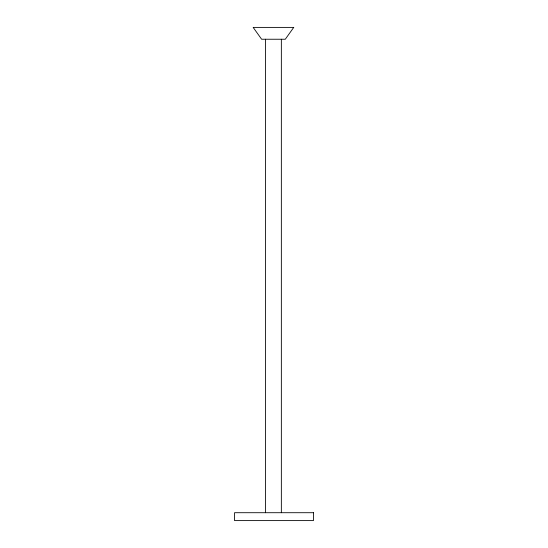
<?xml version="1.0" encoding="UTF-8"?>
<svg xmlns="http://www.w3.org/2000/svg" width="548" height="548" viewBox="0 0 548 548"><rect width="100%" height="100%" fill="white"/><g stroke="black" fill="none" stroke-linecap="round" stroke-linejoin="round"><path stroke-width="0.82" d="M281.35 39.237L281.35 512.709M265.568 39.237L265.568 512.709M293.735 27.4L285.296 39.237L261.622 39.237L253.162 27.4L293.735 27.4M313.456 512.709L234.544 512.709L234.544 520.6L313.456 520.6L313.456 512.709"/></g></svg>
